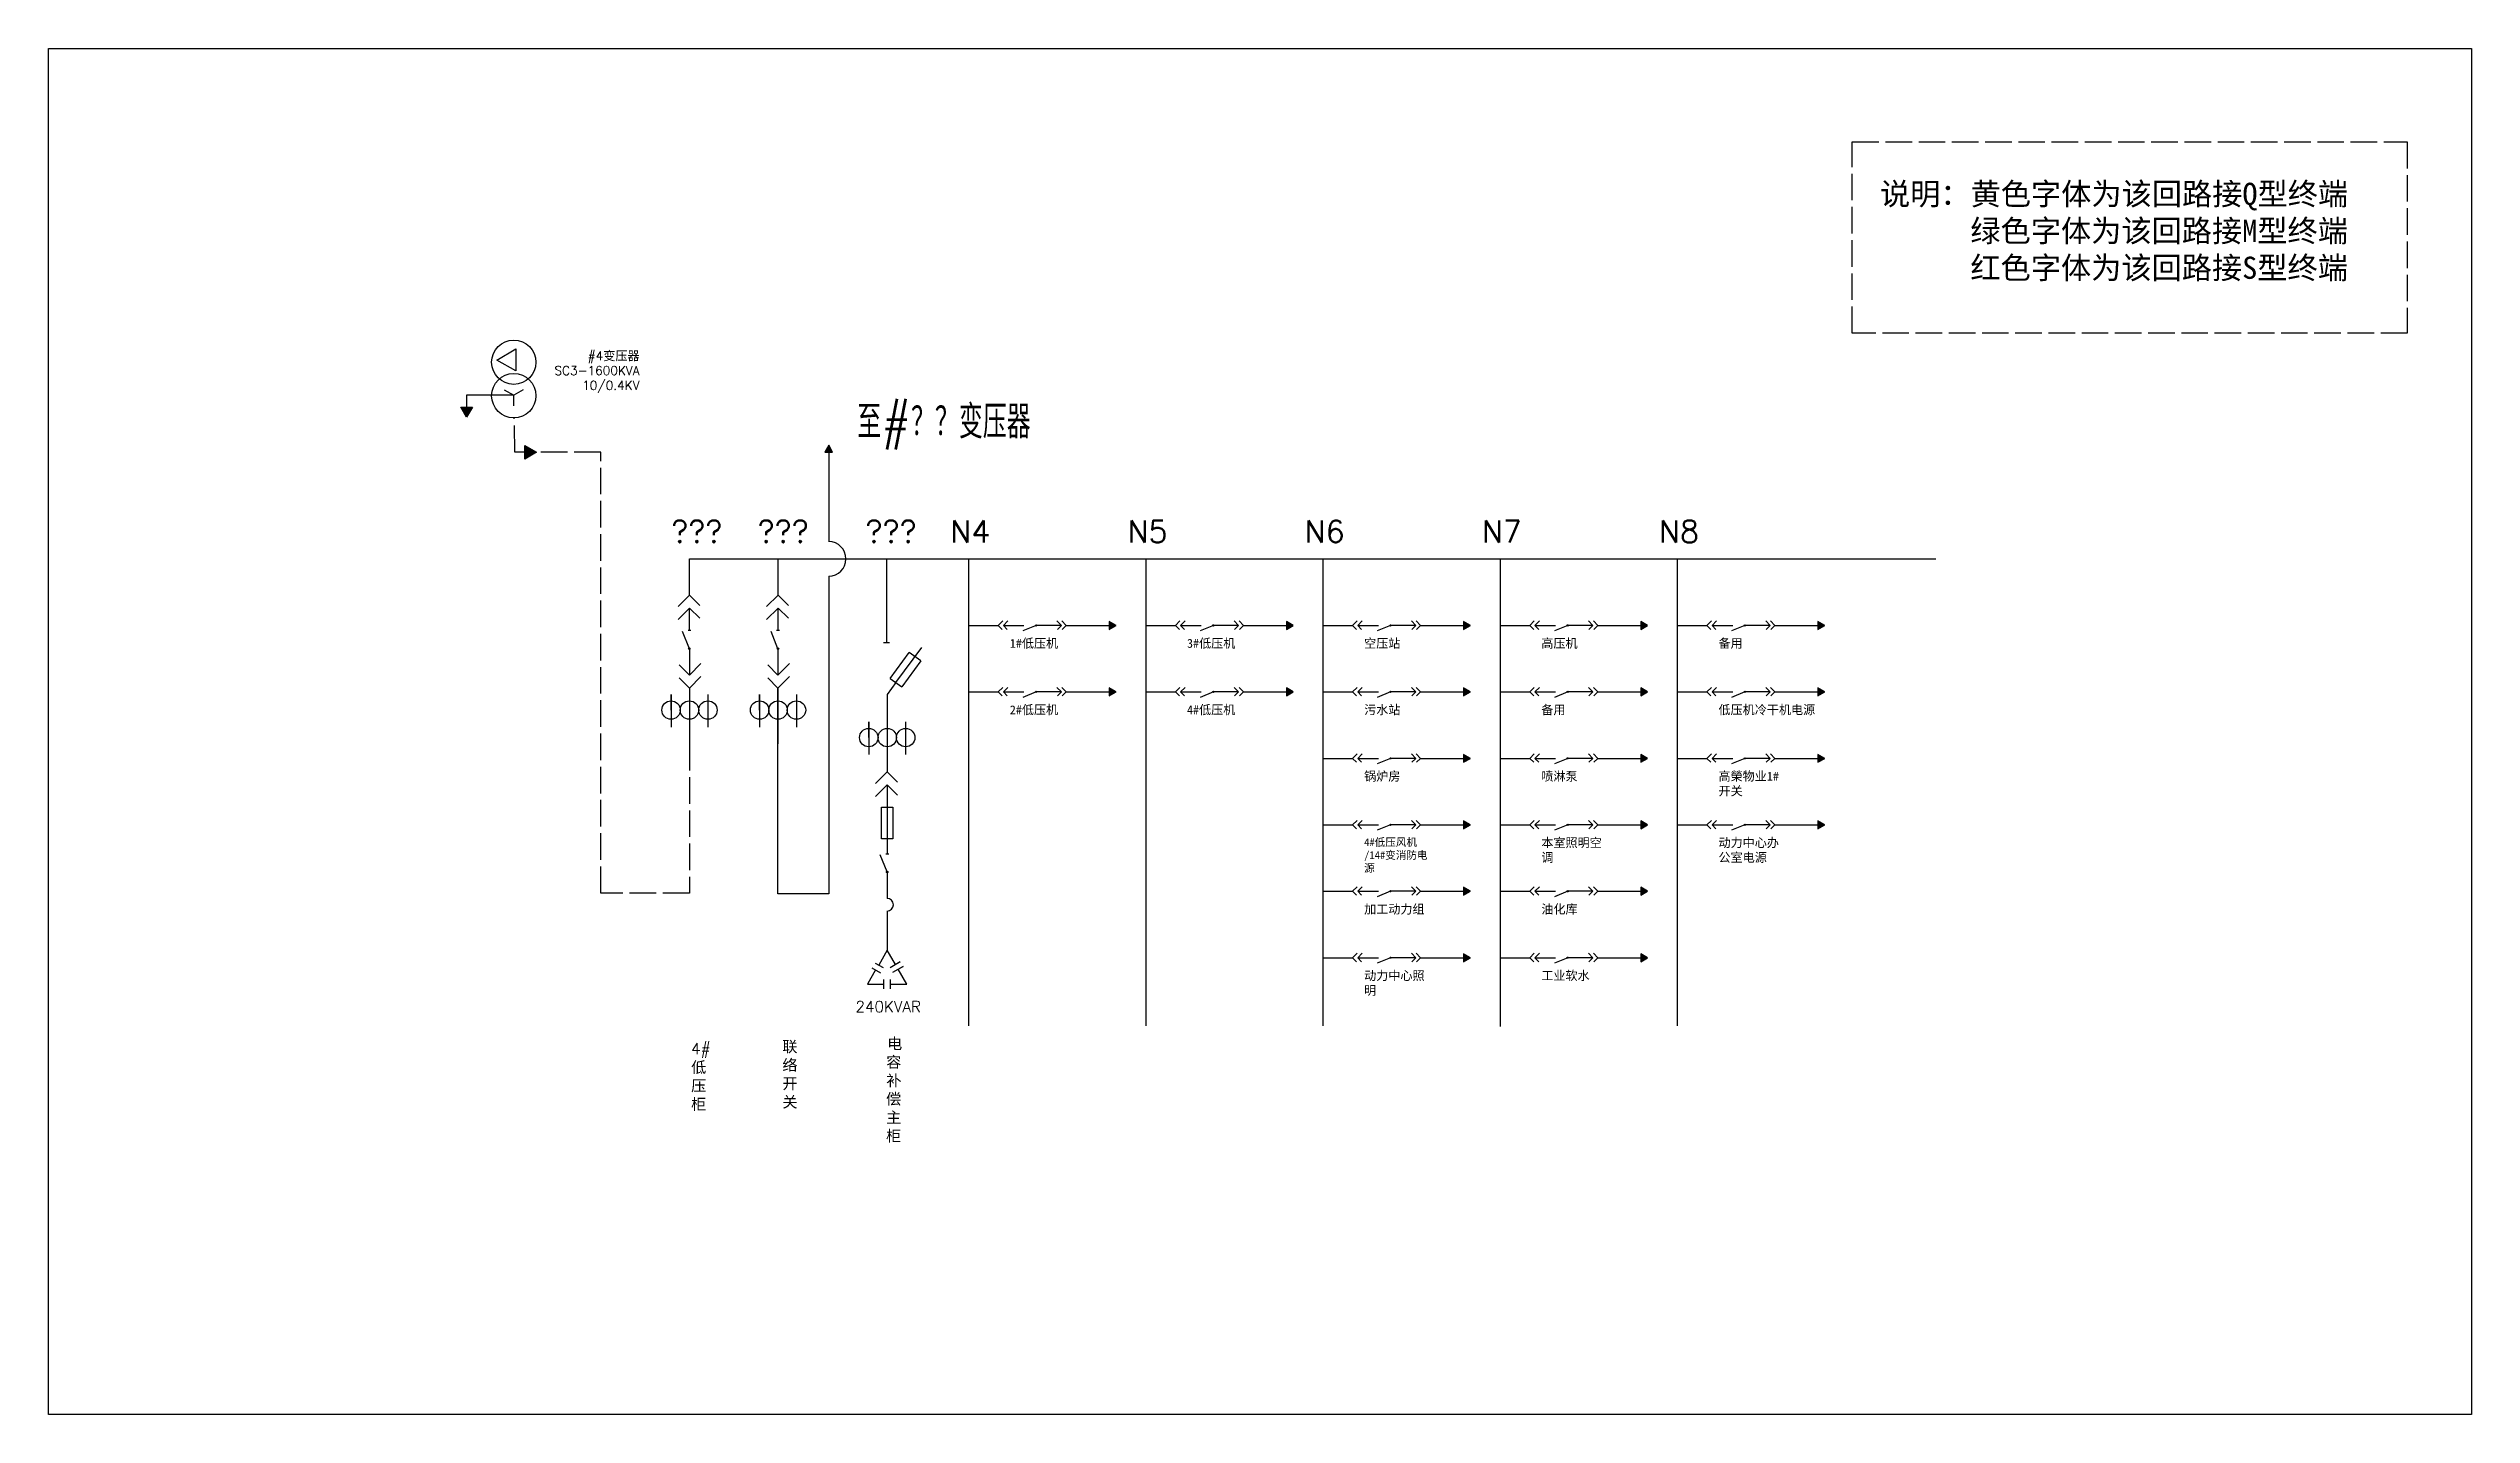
# Model space of a CAD drawing. Header units: millimetres. Extents: x 942 to 2036, y 527 to 1144.
import ezdxf

# ---------------------------------------------------------------- set-up
doc = ezdxf.new("R2010")
doc.units = ezdxf.units.MM
doc.linetypes.add('ACAD_ISO02W100', pattern=[15, 12, -3])
doc.layers.add('图层1', color=7, linetype='ACAD_ISO02W100')
doc.styles.get("Standard").update_dxf_attribs({"font": 'txt', "bigfont": 'gbcbig.shx'})

# ---------------------------------------------------------------- blocks, each defined once
blk = doc.blocks.new('111')
for p, q in [((896.2, 1426.6), (896.2, 1443.7)), ((896.2, 1443.7), (896.2, 1408.2)), ((936.2, 1443.7), (936.2, 1408.2))]:
    blk.add_line(p, q)
for centre in [(896.2, 1426.6), (916.2, 1426.6), (936.2, 1426.6)]:
    blk.add_circle(centre, 10)

msp = doc.modelspace()

# ---------------------------------------------------------------- hatches: boundary and pattern name
h = msp.add_hatch(color=256)
h.dxf.hatch_style = 1
h.paths.add_polyline_path([(1128.4, 981.9), (1131, 977.4), (1133.6, 981.9)])
h = msp.add_hatch(color=256)
h.dxf.hatch_style = 1
h.paths.add_polyline_path([(1296.3, 961.6), (1294.5, 964.8), (1292.7, 961.6)])
h = msp.add_hatch(color=256)
h.dxf.hatch_style = 1
h.paths.add_polyline_path([(1421.2, 885.2), (1421.2, 881.6), (1424.3, 883.4)])
h = msp.add_hatch(color=256)
h.dxf.hatch_style = 1
h.paths.add_polyline_path([(1501.2, 885.2), (1501.2, 881.6), (1504.3, 883.4)])
h = msp.add_hatch(color=256)
h.dxf.hatch_style = 1
h.paths.add_polyline_path([(1581.2, 885.2), (1581.2, 881.6), (1584.3, 883.4)])
h = msp.add_hatch(color=256)
h.dxf.hatch_style = 1
h.paths.add_polyline_path([(1661.2, 885.2), (1661.2, 881.6), (1664.3, 883.4)])
h = msp.add_hatch(color=256)
h.dxf.hatch_style = 1
h.paths.add_polyline_path([(1741.2, 885.2), (1741.2, 881.6), (1744.3, 883.4)])
h = msp.add_hatch(color=256)
h.dxf.hatch_style = 1
h.paths.add_polyline_path([(1421.2, 855.2), (1421.2, 851.6), (1424.3, 853.4)])
h = msp.add_hatch(color=256)
h.dxf.hatch_style = 1
h.paths.add_polyline_path([(1501.2, 855.2), (1501.2, 851.6), (1504.3, 853.4)])
h = msp.add_hatch(color=256)
h.dxf.hatch_style = 1
h.paths.add_polyline_path([(1581.2, 855.2), (1581.2, 851.6), (1584.3, 853.4)])
h = msp.add_hatch(color=256)
h.dxf.hatch_style = 1
h.paths.add_polyline_path([(1661.2, 855.2), (1661.2, 851.6), (1664.3, 853.4)])
h = msp.add_hatch(color=256)
h.dxf.hatch_style = 1
h.paths.add_polyline_path([(1741.2, 855.2), (1741.2, 851.6), (1744.3, 853.4)])
h = msp.add_hatch(color=256)
h.dxf.hatch_style = 1
h.paths.add_polyline_path([(1581.2, 825.2), (1581.2, 821.6), (1584.3, 823.4)])
h = msp.add_hatch(color=256)
h.dxf.hatch_style = 1
h.paths.add_polyline_path([(1661.2, 825.2), (1661.2, 821.6), (1664.3, 823.4)])
h = msp.add_hatch(color=256)
h.dxf.hatch_style = 1
h.paths.add_polyline_path([(1741.2, 825.2), (1741.2, 821.6), (1744.3, 823.4)])
h = msp.add_hatch(color=256)
h.dxf.hatch_style = 1
h.paths.add_polyline_path([(1581.2, 795.2), (1581.2, 791.6), (1584.3, 793.4)])
h = msp.add_hatch(color=256)
h.dxf.hatch_style = 1
h.paths.add_polyline_path([(1661.2, 795.2), (1661.2, 791.6), (1664.3, 793.4)])
h = msp.add_hatch(color=256)
h.dxf.hatch_style = 1
h.paths.add_polyline_path([(1741.2, 795.2), (1741.2, 791.6), (1744.3, 793.4)])
h = msp.add_hatch(color=256)
h.dxf.hatch_style = 1
h.paths.add_polyline_path([(1581.2, 765.2), (1581.2, 761.6), (1584.3, 763.4)])
h = msp.add_hatch(color=256)
h.dxf.hatch_style = 1
h.paths.add_polyline_path([(1661.2, 765.2), (1661.2, 761.6), (1664.3, 763.4)])
h = msp.add_hatch(color=256)
h.dxf.hatch_style = 1
h.paths.add_polyline_path([(1581.2, 735.2), (1581.2, 731.6), (1584.3, 733.4)])
h = msp.add_hatch(color=256)
h.dxf.hatch_style = 1
h.paths.add_polyline_path([(1661.2, 735.2), (1661.2, 731.6), (1664.3, 733.4)])
at = {"layer": '图层1'}
h = msp.add_hatch(color=256, dxfattribs=at)
h.dxf.hatch_style = 1
h.paths.add_polyline_path([(1157.3, 964.6), (1162.5, 961.6), (1157.3, 961.6)])
h.paths.add_polyline_path([(1157.3, 961.6), (1162.5, 961.6), (1157.3, 958.5)])

# ---------------------------------------------------------------- linework, layer by layer
for p, q in [((1152.3, 987.4), (1131, 987.4)), ((1131, 987.4), (1131, 981.9)), ((1148, 989.8), (1152.3, 987.4)), ((1156.5, 989.8), (1152.3, 987.4)), ((1152.3, 982.5), (1152.3, 987.4)), ((1294.5, 961.6), (1294.5, 926.8)), ((1294.5, 961.6), (1294.5, 921.2)), ((1231.7, 897.1), (1231.7, 913.4)), ((1231.7, 913.4), (1794.4, 913.4)), ((1271.7, 897.1), (1271.7, 913.4)), ((1320.6, 913.4), (1320.6, 875.7)), ((1357.8, 702.6), (1357.8, 913.4)), ((1437.8, 702.6), (1437.8, 913.4)), ((1517.8, 702.6), (1517.8, 913.4)), ((1597.8, 702.4), (1597.8, 913.4)), ((1677.8, 702.6), (1677.8, 913.4)), ((1294.5, 905.6), (1294.5, 762.2)), ((1231.7, 881.2), (1231.7, 891.2)), ((1271.7, 881.2), (1271.7, 891.2)), ((1231.6, 872.9), (1228.5, 880.7)), ((1231, 881.2), (1232.3, 881.2)), ((1271.6, 872.9), (1268.5, 880.7)), ((1271, 881.2), (1272.3, 881.2)), ((1319.2, 875.7), (1321.9, 875.7)), ((1357.8, 883.4), (1371.1, 883.4)), ((1373.4, 883.4), (1382.7, 883.4)), ((1388.2, 883.4), (1382.2, 880.9)), ((1399.6, 883.4), (1388.2, 883.4)), ((1401.8, 883.4), (1421.2, 883.4)), ((1437.8, 883.4), (1451.1, 883.4)), ((1453.4, 883.4), (1462.7, 883.4)), ((1468.2, 883.4), (1462.2, 880.9)), ((1479.6, 883.4), (1468.2, 883.4)), ((1481.8, 883.4), (1501.2, 883.4)), ((1517.8, 883.4), (1531.1, 883.4)), ((1533.4, 883.4), (1542.7, 883.4)), ((1548.2, 883.4), (1542.2, 880.9)), ((1559.6, 883.4), (1548.2, 883.4)), ((1561.8, 883.4), (1581.2, 883.4)), ((1597.8, 883.4), (1611.1, 883.4)), ((1613.4, 883.4), (1622.7, 883.4)), ((1628.2, 883.4), (1622.2, 880.9)), ((1639.6, 883.4), (1628.2, 883.4)), ((1641.8, 883.4), (1661.2, 883.4)), ((1677.8, 883.4), (1691.1, 883.4)), ((1693.4, 883.4), (1702.7, 883.4)), ((1708.2, 883.4), (1702.2, 880.9)), ((1719.6, 883.4), (1708.2, 883.4)), ((1721.8, 883.4), (1741.2, 883.4)), ((1231.6, 872.9), (1231.6, 861)), ((1271.6, 872.9), (1271.6, 861)), ((1322.3, 859.5), (1330.9, 871.1)), ((1324.9, 857.6), (1336.6, 873.4)), ((1336.1, 867.4), (1327.5, 855.7)), ((1336.1, 867.4), (1330.9, 871.1)), ((1231.6, 855.1), (1231.6, 829.9)), ((1271.6, 855.1), (1271.6, 829.9)), ((1271.6, 762.2), (1271.6, 855.1)), ((1324.9, 857.6), (1320.9, 852.2)), ((1322.3, 859.5), (1327.5, 855.7)), ((1320.9, 852.2), (1320.9, 817.3)), ((1357.8, 853.4), (1371.1, 853.4)), ((1373.4, 853.4), (1382.7, 853.4)), ((1388.2, 853.4), (1382.2, 850.9)), ((1399.6, 853.4), (1388.2, 853.4)), ((1401.8, 853.4), (1421.2, 853.4)), ((1437.8, 853.4), (1451.1, 853.4)), ((1453.4, 853.4), (1462.7, 853.4)), ((1468.2, 853.4), (1462.2, 850.9)), ((1479.6, 853.4), (1468.2, 853.4)), ((1481.8, 853.4), (1501.2, 853.4)), ((1517.8, 853.4), (1531.1, 853.4)), ((1533.4, 853.4), (1542.7, 853.4)), ((1548.2, 853.4), (1542.2, 850.9)), ((1559.6, 853.4), (1548.2, 853.4)), ((1561.8, 853.4), (1581.2, 853.4)), ((1597.8, 853.4), (1611.1, 853.4)), ((1613.4, 853.4), (1622.7, 853.4)), ((1628.2, 853.4), (1622.2, 850.9)), ((1639.6, 853.4), (1628.2, 853.4)), ((1641.8, 853.4), (1661.2, 853.4)), ((1677.8, 853.4), (1691.1, 853.4)), ((1693.4, 853.4), (1702.7, 853.4)), ((1708.2, 853.4), (1702.2, 850.9)), ((1719.6, 853.4), (1708.2, 853.4)), ((1721.8, 853.4), (1741.2, 853.4)), ((1517.8, 823.4), (1531.1, 823.4)), ((1533.4, 823.4), (1542.7, 823.4)), ((1548.2, 823.4), (1542.2, 820.9)), ((1559.6, 823.4), (1548.2, 823.4)), ((1561.8, 823.4), (1581.2, 823.4)), ((1597.8, 823.4), (1611.1, 823.4)), ((1613.4, 823.4), (1622.7, 823.4)), ((1628.2, 823.4), (1622.2, 820.9)), ((1639.6, 823.4), (1628.2, 823.4)), ((1641.8, 823.4), (1661.2, 823.4)), ((1677.8, 823.4), (1691.1, 823.4)), ((1693.4, 823.4), (1702.7, 823.4)), ((1708.2, 823.4), (1702.2, 820.9)), ((1719.6, 823.4), (1708.2, 823.4)), ((1721.8, 823.4), (1741.2, 823.4)), ((1320.9, 811.4), (1320.9, 780.3)), ((1318.3, 801.4), (1323.5, 801.4)), ((1318.3, 787.1), (1318.3, 801.4)), ((1323.5, 801.4), (1323.5, 787.1)), ((1517.8, 793.4), (1531.1, 793.4)), ((1533.4, 793.4), (1542.7, 793.4)), ((1548.2, 793.4), (1542.2, 790.9)), ((1559.6, 793.4), (1548.2, 793.4)), ((1561.8, 793.4), (1581.2, 793.4)), ((1597.8, 793.4), (1611.1, 793.4)), ((1613.4, 793.4), (1622.7, 793.4)), ((1628.2, 793.4), (1622.2, 790.9)), ((1639.6, 793.4), (1628.2, 793.4)), ((1641.8, 793.4), (1661.2, 793.4)), ((1677.8, 793.4), (1691.1, 793.4)), ((1693.4, 793.4), (1702.7, 793.4)), ((1708.2, 793.4), (1702.2, 790.9)), ((1719.6, 793.4), (1708.2, 793.4)), ((1721.8, 793.4), (1741.2, 793.4)), ((1320.9, 772.1), (1317.7, 779.9)), ((1323.5, 787.1), (1318.3, 787.1)), ((1320.3, 780.3), (1321.6, 780.3)), ((1320.9, 772.1), (1320.9, 760.2)), ((1294.5, 762.2), (1271.6, 762.2)), ((1517.8, 763.4), (1531.1, 763.4)), ((1533.4, 763.4), (1542.7, 763.4)), ((1548.2, 763.4), (1542.2, 760.9)), ((1559.6, 763.4), (1548.2, 763.4)), ((1561.8, 763.4), (1581.2, 763.4)), ((1597.8, 763.4), (1611.1, 763.4)), ((1613.4, 763.4), (1622.7, 763.4)), ((1628.2, 763.4), (1622.2, 760.9)), ((1639.6, 763.4), (1628.2, 763.4)), ((1641.8, 763.4), (1661.2, 763.4)), ((1320.9, 754.5), (1320.9, 736.8)), ((1517.8, 733.4), (1531.1, 733.4)), ((1533.4, 733.4), (1542.7, 733.4)), ((1548.2, 733.4), (1542.2, 730.9)), ((1559.6, 733.4), (1548.2, 733.4)), ((1561.8, 733.4), (1581.2, 733.4)), ((1597.8, 733.4), (1611.1, 733.4)), ((1613.4, 733.4), (1622.7, 733.4)), ((1628.2, 733.4), (1622.2, 730.9)), ((1639.6, 733.4), (1628.2, 733.4)), ((1641.8, 733.4), (1661.2, 733.4)), ((1314, 728.9), (1317.9, 726.6)), ((1315.5, 731), (1319.1, 729)), ((1319.3, 723.5), (1319.3, 719.4)), ((1326.8, 731.5), (1322.2, 728.9)), ((1322.3, 723.5), (1322.3, 719.3)), ((1328.1, 729.5), (1323.3, 726.7)), ((1324.7, 730.3), (1326.8, 731.5)), ((1325.9, 728.2), (1328.1, 729.5))]:
    msp.add_line(p, q)
at = {"color": 3}
msp.add_lwpolyline([(942.2, 1143.8), (2036.3, 1143.8), (2036.3, 527.2), (942.2, 527.2)], close=True, dxfattribs=at)
at = {"color": 6, "linetype": 'ACAD_ISO02W100'}
msp.add_lwpolyline([(1756.7, 1101.7), (2007.3, 1101.7), (2007.3, 1015.3), (1756.7, 1015.3)], close=True, dxfattribs=at)
for points in [[(1144.7, 1003.2), (1153.3, 1008.2), (1153.3, 998.3)], [(1131, 977.4), (1128.4, 981.9), (1133.6, 981.9)], [(1294.5, 964.8), (1292.7, 961.6), (1296.3, 961.6)], [(1424.3, 883.4), (1421.2, 885.2), (1421.2, 881.6)], [(1504.3, 883.4), (1501.2, 885.2), (1501.2, 881.6)], [(1584.3, 883.4), (1581.2, 885.2), (1581.2, 881.6)], [(1664.3, 883.4), (1661.2, 885.2), (1661.2, 881.6)], [(1744.3, 883.4), (1741.2, 885.2), (1741.2, 881.6)], [(1424.3, 853.4), (1421.2, 855.2), (1421.2, 851.6)], [(1504.3, 853.4), (1501.2, 855.2), (1501.2, 851.6)], [(1584.3, 853.4), (1581.2, 855.2), (1581.2, 851.6)], [(1664.3, 853.4), (1661.2, 855.2), (1661.2, 851.6)], [(1744.3, 853.4), (1741.2, 855.2), (1741.2, 851.6)], [(1584.3, 823.4), (1581.2, 825.2), (1581.2, 821.6)], [(1664.3, 823.4), (1661.2, 825.2), (1661.2, 821.6)], [(1744.3, 823.4), (1741.2, 825.2), (1741.2, 821.6)], [(1584.3, 793.4), (1581.2, 795.2), (1581.2, 791.6)], [(1664.3, 793.4), (1661.2, 795.2), (1661.2, 791.6)], [(1744.3, 793.4), (1741.2, 795.2), (1741.2, 791.6)], [(1584.3, 763.4), (1581.2, 765.2), (1581.2, 761.6)], [(1664.3, 763.4), (1661.2, 765.2), (1661.2, 761.6)], [(1584.3, 733.4), (1581.2, 735.2), (1581.2, 731.6)], [(1664.3, 733.4), (1661.2, 735.2), (1661.2, 731.6)]]:
    msp.add_lwpolyline(points, close=True)
for points in [[(1236.3, 892.4), (1231.7, 897.1), (1226.5, 891.9)], [(1231.7, 891.2), (1226.5, 886)], [(1236.3, 886.6), (1231.7, 891.2)], [(1276.3, 892.4), (1271.7, 897.1), (1266.5, 891.9)], [(1271.7, 891.2), (1266.5, 886)], [(1276.3, 886.6), (1271.7, 891.2)], [(1373.1, 885.4), (1371.1, 883.4), (1372.9, 881.6)], [(1375.4, 885.4), (1373.4, 883.4), (1375.1, 881.6)], [(1399.6, 883.4), (1397.6, 885.4)], [(1397.8, 881.6), (1399.6, 883.4)], [(1400, 881.6), (1401.8, 883.4), (1399.8, 885.4)], [(1453.1, 885.4), (1451.1, 883.4), (1452.9, 881.6)], [(1455.4, 885.4), (1453.4, 883.4), (1455.1, 881.6)], [(1479.6, 883.4), (1477.6, 885.4)], [(1477.8, 881.6), (1479.6, 883.4)], [(1480, 881.6), (1481.8, 883.4), (1479.8, 885.4)], [(1533.1, 885.4), (1531.1, 883.4), (1532.9, 881.6)], [(1535.4, 885.4), (1533.4, 883.4), (1535.1, 881.6)], [(1559.6, 883.4), (1557.6, 885.4)], [(1557.8, 881.6), (1559.6, 883.4)], [(1560, 881.6), (1561.8, 883.4), (1559.8, 885.4)], [(1613.1, 885.4), (1611.1, 883.4), (1612.9, 881.6)], [(1615.4, 885.4), (1613.4, 883.4), (1615.1, 881.6)], [(1639.6, 883.4), (1637.6, 885.4)], [(1637.8, 881.6), (1639.6, 883.4)], [(1640, 881.6), (1641.8, 883.4), (1639.8, 885.4)], [(1693.1, 885.4), (1691.1, 883.4), (1692.9, 881.6)], [(1695.4, 885.4), (1693.4, 883.4), (1695.1, 881.6)], [(1719.6, 883.4), (1717.6, 885.4)], [(1717.8, 881.6), (1719.6, 883.4)], [(1720, 881.6), (1721.8, 883.4), (1719.8, 885.4)], [(1227, 865.6), (1231.6, 861)], [(1231.6, 861), (1236.8, 866.2)], [(1267, 865.6), (1271.6, 861)], [(1271.6, 861), (1276.8, 866.2)], [(1227, 859.8), (1231.6, 855.1), (1236.8, 860.3)], [(1267, 859.8), (1271.6, 855.1), (1276.8, 860.3)], [(1373.1, 855.4), (1371.1, 853.4), (1372.9, 851.6)], [(1375.4, 855.4), (1373.4, 853.4), (1375.1, 851.6)], [(1399.6, 853.4), (1397.6, 855.4)], [(1400, 851.6), (1401.8, 853.4), (1399.8, 855.4)], [(1453.1, 855.4), (1451.1, 853.4), (1452.9, 851.6)], [(1455.4, 855.4), (1453.4, 853.4), (1455.1, 851.6)], [(1479.6, 853.4), (1477.6, 855.4)], [(1480, 851.6), (1481.8, 853.4), (1479.8, 855.4)], [(1533.1, 855.4), (1531.1, 853.4), (1532.9, 851.6)], [(1535.4, 855.4), (1533.4, 853.4), (1535.1, 851.6)], [(1559.6, 853.4), (1557.6, 855.4)], [(1560, 851.6), (1561.8, 853.4), (1559.8, 855.4)], [(1613.1, 855.4), (1611.1, 853.4), (1612.9, 851.6)], [(1615.4, 855.4), (1613.4, 853.4), (1615.1, 851.6)], [(1639.6, 853.4), (1637.6, 855.4)], [(1640, 851.6), (1641.8, 853.4), (1639.8, 855.4)], [(1693.1, 855.4), (1691.1, 853.4), (1692.9, 851.6)], [(1695.4, 855.4), (1693.4, 853.4), (1695.1, 851.6)], [(1719.6, 853.4), (1717.6, 855.4)], [(1720, 851.6), (1721.8, 853.4), (1719.8, 855.4)], [(1397.8, 851.6), (1399.6, 853.4)], [(1477.8, 851.6), (1479.6, 853.4)], [(1557.8, 851.6), (1559.6, 853.4)], [(1637.8, 851.6), (1639.6, 853.4)], [(1717.8, 851.6), (1719.6, 853.4)], [(1533.1, 825.4), (1531.1, 823.4), (1532.9, 821.6)], [(1535.4, 825.4), (1533.4, 823.4), (1535.1, 821.6)], [(1559.6, 823.4), (1557.6, 825.4)], [(1557.8, 821.6), (1559.6, 823.4)], [(1560, 821.6), (1561.8, 823.4), (1559.8, 825.4)], [(1613.1, 825.4), (1611.1, 823.4), (1612.9, 821.6)], [(1615.4, 825.4), (1613.4, 823.4), (1615.1, 821.6)], [(1639.6, 823.4), (1637.6, 825.4)], [(1637.8, 821.6), (1639.6, 823.4)], [(1640, 821.6), (1641.8, 823.4), (1639.8, 825.4)], [(1693.1, 825.4), (1691.1, 823.4), (1692.9, 821.6)], [(1695.4, 825.4), (1693.4, 823.4), (1695.1, 821.6)], [(1719.6, 823.4), (1717.6, 825.4)], [(1717.8, 821.6), (1719.6, 823.4)], [(1720, 821.6), (1721.8, 823.4), (1719.8, 825.4)], [(1325.6, 812.7), (1320.9, 817.3), (1315.7, 812.1)], [(1320.9, 811.4), (1315.7, 806.2)], [(1325.6, 806.8), (1320.9, 811.4)], [(1533.1, 795.4), (1531.1, 793.4), (1532.9, 791.6)], [(1535.4, 795.4), (1533.4, 793.4), (1535.1, 791.6)], [(1559.6, 793.4), (1557.6, 795.4)], [(1557.8, 791.6), (1559.6, 793.4)], [(1560, 791.6), (1561.8, 793.4), (1559.8, 795.4)], [(1613.1, 795.4), (1611.1, 793.4), (1612.9, 791.6)], [(1615.4, 795.4), (1613.4, 793.4), (1615.1, 791.6)], [(1639.6, 793.4), (1637.6, 795.4)], [(1637.8, 791.6), (1639.6, 793.4)], [(1640, 791.6), (1641.8, 793.4), (1639.8, 795.4)], [(1693.1, 795.4), (1691.1, 793.4), (1692.9, 791.6)], [(1695.4, 795.4), (1693.4, 793.4), (1695.1, 791.6)], [(1719.6, 793.4), (1717.6, 795.4)], [(1717.8, 791.6), (1719.6, 793.4)], [(1720, 791.6), (1721.8, 793.4), (1719.8, 795.4)], [(1533.1, 765.4), (1531.1, 763.4), (1532.9, 761.6)], [(1535.4, 765.4), (1533.4, 763.4), (1535.1, 761.6)], [(1559.6, 763.4), (1557.6, 765.4)], [(1557.8, 761.6), (1559.6, 763.4)], [(1560, 761.6), (1561.8, 763.4), (1559.8, 765.4)], [(1613.1, 765.4), (1611.1, 763.4), (1612.9, 761.6)], [(1615.4, 765.4), (1613.4, 763.4), (1615.1, 761.6)], [(1639.6, 763.4), (1637.6, 765.4)], [(1637.8, 761.6), (1639.6, 763.4)], [(1640, 761.6), (1641.8, 763.4), (1639.8, 765.4)], [(1324.7, 730.3), (1320.9, 736.8), (1317.1, 730.1)], [(1533.1, 735.4), (1531.1, 733.4), (1532.9, 731.6)], [(1535.4, 735.4), (1533.4, 733.4), (1535.1, 731.6)], [(1559.6, 733.4), (1557.6, 735.4)], [(1557.8, 731.6), (1559.6, 733.4)], [(1560, 731.6), (1561.8, 733.4), (1559.8, 735.4)], [(1613.1, 735.4), (1611.1, 733.4), (1612.9, 731.6)], [(1615.4, 735.4), (1613.4, 733.4), (1615.1, 731.6)], [(1639.6, 733.4), (1637.6, 735.4)], [(1637.8, 731.6), (1639.6, 733.4)], [(1640, 731.6), (1641.8, 733.4), (1639.8, 735.4)], [(1315.7, 727.9), (1312, 721.4), (1319.3, 721.4)], [(1322.3, 721.4), (1329.8, 721.4), (1325.9, 728.2)]]:
    msp.add_lwpolyline(points)
for centre, radius in [((1152.3, 1002.2), 10), ((1152.3, 987.1), 10), ((1388.2, 883.4), 0.269), ((1468.2, 883.4), 0.269), ((1548.2, 883.4), 0.269), ((1628.2, 883.4), 0.269), ((1708.2, 883.4), 0.269), ((1231.6, 872.9), 0.349), ((1271.6, 872.9), 0.349), ((1388.2, 853.4), 0.269), ((1468.2, 853.4), 0.269), ((1548.2, 853.4), 0.269), ((1628.2, 853.4), 0.269), ((1708.2, 853.4), 0.269), ((1548.2, 823.4), 0.269), ((1628.2, 823.4), 0.269), ((1708.2, 823.4), 0.269), ((1548.2, 793.4), 0.269), ((1628.2, 793.4), 0.269), ((1708.2, 793.4), 0.269), ((1320.9, 772.1), 0.349), ((1548.2, 763.4), 0.269), ((1628.2, 763.4), 0.269), ((1548.2, 733.4), 0.269), ((1628.2, 733.4), 0.269)]:
    msp.add_circle(centre, radius)
for centre, radius in [((1294.5, 913.4), 7.82), ((1320.9, 757.3), 2.84)]:
    msp.add_arc(centre, radius, 270, 90)
at = {"layer": '图层1'}
for p, q in [((1152.8, 961.6), (1152.5, 977.1)), ((1191.6, 961.6), (1152.8, 961.6)), ((1191.6, 762.6), (1191.6, 961.6)), ((1231.6, 829.9), (1231.6, 762.6)), ((1231.6, 762.6), (1191.6, 762.6))]:
    msp.add_line(p, q, dxfattribs=at)
msp.add_lwpolyline([(1162.5, 961.6), (1157.3, 958.5), (1157.3, 964.6)], close=True, dxfattribs=at)

# ---------------------------------------------------------------- block references
at = {"xscale": 0.4160000000000001, "yscale": 0.4160000000000001, "zscale": 0.4160000000000001}
for p in [(850.5, 251.7), (890.5, 251.7), (939.8, 239.3)]:
    msp.add_blockref('111', p, dxfattribs=at)

# ---------------------------------------------------------------- texts
at = {"color": 6, "insert": (1769.2, 1083.2), "char_height": 10, "attachment_point": 1}
msp.add_mtext_dynamic_manual_height_columns('{\\fSimSun|b0|i0|c134|p2;说明：黄色字体为该回路接Q型终端\\P      绿色字体为该回路接M型终端\\P      红色字体为该回路接S型终端}', width=251.237, gutter_width=12.5, heights=[0], dxfattribs=at)
at = {"attachment_point": 1}
for s, width, heights, insert, char_height in [('至#？？变压器', 102.411, [0], (1307.4, 982.8), 15), ('???', 22.179, [0], (1223.4, 930.8), 10), ('???', 22.179, [0], (1262.4, 930.8), 10), ('???', 22.179, [0], (1311.1, 930.8), 10), ('N4', 22.179, [0], (1349.5, 930.8), 10), ('N5', 22.179, [0], (1429.5, 930.8), 10), ('N6', 22.179, [0], (1509.5, 930.8), 10), ('N7', 22.179, [0], (1589.5, 930.8), 10), ('N8', 22.179, [0], (1669.5, 930.8), 10), ('{\\fSimSun|b0|i0|c134|p2;空压站}', 30.178, [0], (1536.3, 877.3), 4), ('{\\fSimSun|b0|i0|c134|p2;高压机}', 30.178, [0], (1616.3, 877.3), 4), ('{\\fSimSun|b0|i0|c134|p2;备用}', 30.178, [0], (1696.3, 877.3), 4), ('{\\fSimSun|b0|i0|c134|p2;污水站}', 30.178, [0], (1536.3, 847.3), 4), ('{\\fSimSun|b0|i0|c134|p2;备用}', 30.178, [15.5], (1616.3, 847.3), 4), ('{\\fSimSun|b0|i0|c134|p2;低压机冷干机电源}', 44.842, [0], (1696.3, 847.3), 4), ('{\\fSimSun|b0|i0|c134|p2;锅炉房}', 30.178, [0], (1536.3, 817.3), 4), ('{\\fSimSun|b0|i0|c134|p2;喷淋泵}', 30.178, [0], (1616.3, 817.3), 4), ('{\\fSimSun|b0|i0|c134|p2;4#低压风机/14#变消防电源}', 30.178, [0], (1536.3, 787.3), 3.5), ('{\\fSimSun|b0|i0|c134|p2;本室照明空调}', 30.178, [0], (1616.3, 787.3), 4), ('{\\fSimSun|b0|i0|c134|p2;动力中心办公室电源}', 30.178, [0], (1696.3, 787.3), 4), ('{\\fSimSun|b0|i0|c134|p2;加工动力组}', 30.178, [0], (1536.3, 757.3), 4), ('{\\fSimSun|b0|i0|c134|p2;油化库}', 30.178, [0], (1616.3, 757.3), 4), ('{\\fSimSun|b0|i0|c134|p2;动力中心照明}', 30.178, [0], (1536.3, 727.3), 4), ('{\\fSimSun|b0|i0|c134|p2;工业软水}', 30.178, [0], (1616.3, 727.3), 4), ('\\pi8.209;240KVAR\\P\\pi25.292;\\P\\pi22.485;{\\fSimSun|b0|i0|c134|p2;电\\P\\pi22.08;容\\P\\pi22.122;补\\P\\pi22.024;偿\\P\\pi22.08;主\\P\\pi22.024;柜}', 50.585, [0], (1298.4, 713.8), 5), ('\\P{\\fSimSun|b0|i0|c134|p2;联\\P络\\P开\\P关}', 19.479, [0], (1273.6, 704.1), 5)]:
    msp.add_mtext_dynamic_manual_height_columns(s, width=width, gutter_width=12.5, heights=heights, dxfattribs=dict(at, insert=insert, char_height=char_height))
at = {"color": 3, "char_height": 4, "attachment_point": 1}
for s, insert in [('{\\fSimSun|b0|i0|c134|p2;1#低压机}', (1376.3, 877.3)), ('{\\fSimSun|b0|i0|c134|p2;3#低压机}', (1456.3, 877.3)), ('{\\fSimSun|b0|i0|c134|p2;2#低压机}', (1376.3, 847.3)), ('{\\fSimSun|b0|i0|c134|p2;4#低压机}', (1456.3, 847.3)), ('{\\fSimSun|b0|i0|c134|p2;高榮物业1#开关}', (1696.3, 817.3))]:
    msp.add_mtext_dynamic_manual_height_columns(s, width=30.178, gutter_width=12.5, heights=[0], dxfattribs=dict(at, insert=insert))
at = {"color": 2, "insert": (1232.4, 694.8), "char_height": 5, "attachment_point": 1}
msp.add_mtext_dynamic_manual_height_columns('4#\\P{\\fSimSun|b0|i0|c134|p2;低\\P压\\P柜}', width=19.479, gutter_width=12.5, heights=[0], dxfattribs=at)
at = {"layer": '图层1', "insert": (1209.1, 1007.1), "char_height": 4, "attachment_point": 3}
msp.add_mtext_dynamic_manual_height_columns('#4{\\fSimSun|b0|i0|c134|p2;变压器}\\PSC3-1600KVA\\P10/0.4KV', width=32.72, gutter_width=12.5, heights=[0], dxfattribs=at)

doc.saveas('drawing.dxf')
